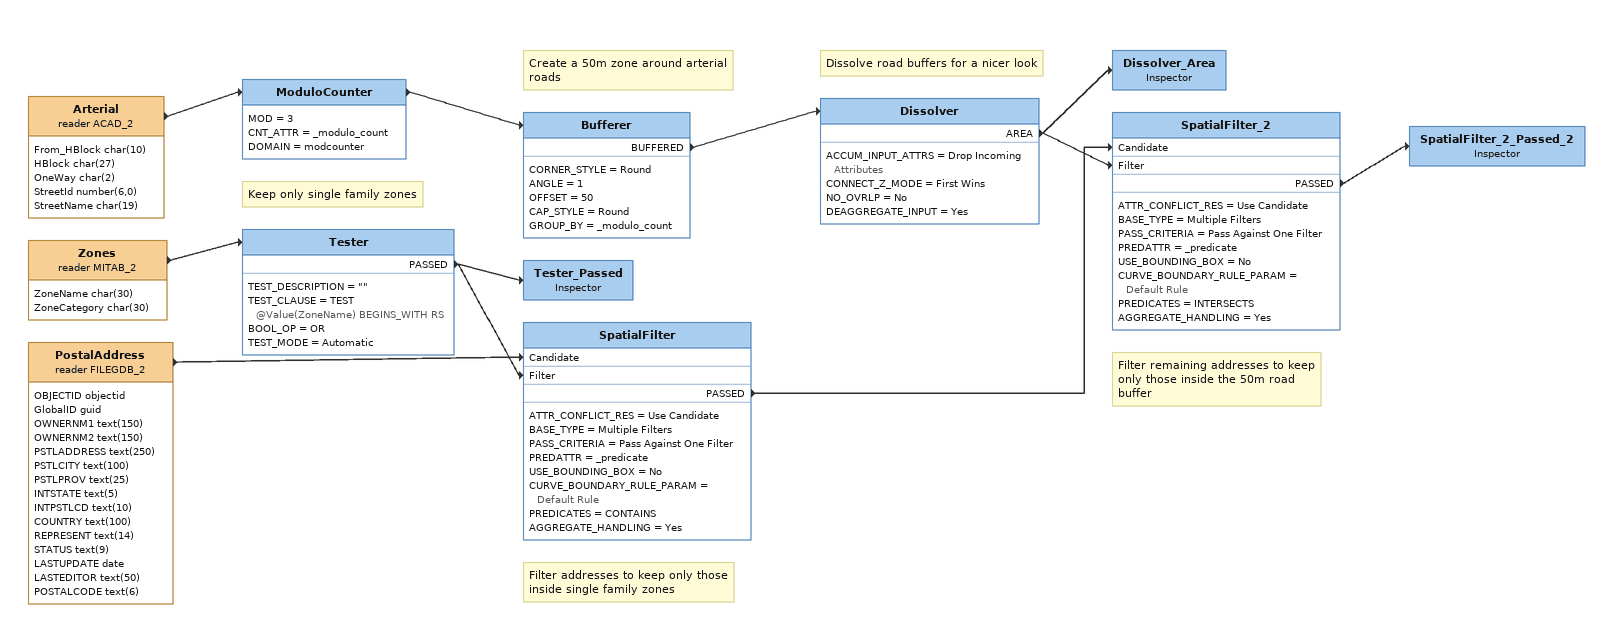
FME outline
Arterial (reader ACAD_2)
    attributes: From_HBlock char(10), HBlock char(27), OneWay char(2), StreetId number(6,0), StreetName char(19)
    -> ModuloCounter
ModuloCounter
    MOD = 3
    CNT_ATTR = _modulo_count
    DOMAIN = modcounter
    -> Bufferer
Note: Create a 50m zone around arterial roads
Bufferer
    CORNER_STYLE = Round
    ANGLE = 1
    OFFSET = 50
    CAP_STYLE = Round
    GROUP_BY = _modulo_count
    BUFFERED -> Dissolver
Note: Dissolve road buffers for a nicer look
Dissolver
    ACCUM_INPUT_ATTRS = Drop Incoming Attributes
    CONNECT_Z_MODE = First Wins
    NO_OVRLP = No
    DEAGGREGATE_INPUT = Yes
    AREA -> SpatialFilter_2 [Filter]
    AREA -> Dissolver_Area
Dissolver_Area: Inspector
Zones (reader MITAB_2)
    attributes: ZoneName char(30), ZoneCategory char(30)
    -> Tester
Note: Keep only single family zones
Tester
    TEST_DESCRIPTION = ""
    TEST_CLAUSE = TEST @Value(ZoneName) BEGINS_WITH RS
    BOOL_OP = OR
    TEST_MODE = Automatic
    PASSED -> SpatialFilter [Filter]
    PASSED -> Tester_Passed
Tester_Passed: Inspector
PostalAddress (reader FILEGDB_2)
    attributes: OBJECTID objectid, GlobalID guid, OWNERNM1 text(150), OWNERNM2 text(150), PSTLADDRESS text(250), PSTLCITY text(100), PSTLPROV text(25), INTSTATE text(5), INTPSTLCD text(10), COUNTRY text(100), REPRESENT text(14), STATUS text(9), LASTUPDATE date, LASTEDITOR text(50), POSTALCODE text(6)
    -> SpatialFilter [Candidate]
Note: Filter addresses to keep only those inside single family zones
SpatialFilter
    ATTR_CONFLICT_RES = Use Candidate
    BASE_TYPE = Multiple Filters
    PASS_CRITERIA = Pass Against One Filter
    PREDATTR = _predicate
    USE_BOUNDING_BOX = No
    CURVE_BOUNDARY_RULE_PARAM = Default Rule
    PREDICATES = CONTAINS
    AGGREGATE_HANDLING = Yes
    PASSED -> SpatialFilter_2 [Candidate]
Note: Filter remaining addresses to keep only those inside the 50m road buffer
SpatialFilter_2
    ATTR_CONFLICT_RES = Use Candidate
    BASE_TYPE = Multiple Filters
    PASS_CRITERIA = Pass Against One Filter
    PREDATTR = _predicate
    USE_BOUNDING_BOX = No
    CURVE_BOUNDARY_RULE_PARAM = Default Rule
    PREDICATES = INTERSECTS
    AGGREGATE_HANDLING = Yes
    PASSED -> SpatialFilter_2_Passed_2
SpatialFilter_2_Passed_2: Inspector
